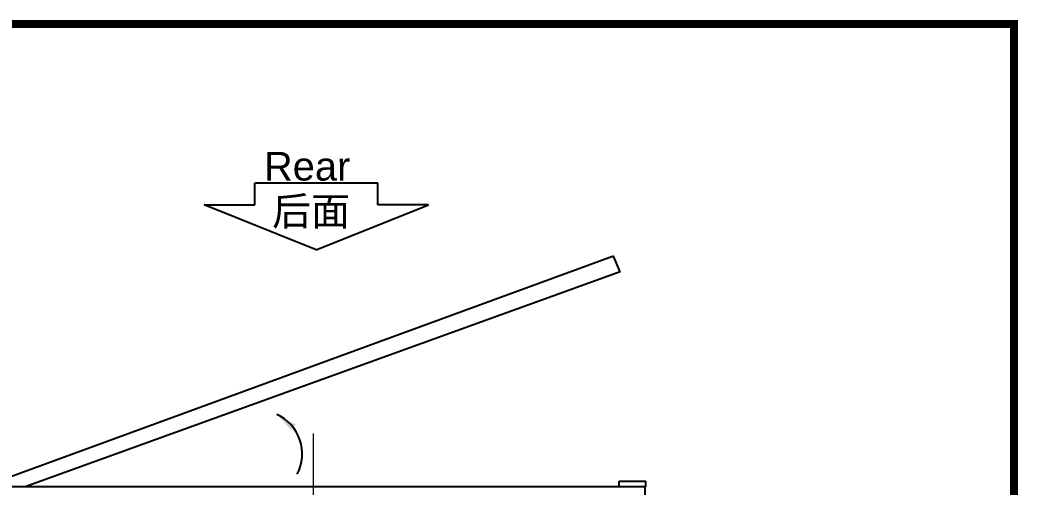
# Model space of a CAD drawing. Extents: x 81444 to 119867, y -54538 to -28747.
# Drawn here: x 84426 to 85615, y -38724 to -38168 of the extents above; entities that cross this region are included whole.
import ezdxf
from ezdxf.enums import TextEntityAlignment as Align
from ezdxf.lldxf.tags import DXFTag

# ---------------------------------------------------------------- set-up
doc = ezdxf.new("R2010")
doc.units = 0
doc.header["$LTSCALE"] = 100
doc.header["$MEASUREMENT"] = 0
for name, color, linetype in [('PANEL', 7, 'Continuous'), ('PARTS', 6, 'Continuous'), ('t', 1, 'Continuous')]:
    doc.layers.add(name, color=color, linetype=linetype)
doc.styles.add('HZ', font='arial.ttf', dxfattribs={"width": 0.7})
doc.styles.get("Standard").update_dxf_attribs({"font": ''})
doc.styles.get('Standard').set_extended_font_data('SimSun')
tags = doc.linetypes.add('CENTER', pattern=[2, 1.25, -0.25, 0.25, -0.25]).pattern_tags.tags
tags[10:11] = [DXFTag(74, 4), DXFTag(75, 0), DXFTag(340, '0'), DXFTag(46, 1.0), DXFTag(50, 0.0), DXFTag(44, 0.0), DXFTag(45, 0.0)]
tags[8:9] = [DXFTag(74, 4), DXFTag(75, 0), DXFTag(340, '0'), DXFTag(46, 1.0), DXFTag(50, 0.0), DXFTag(44, 0.0), DXFTag(45, 0.0)]
tags[6:7] = [DXFTag(74, 4), DXFTag(75, 0), DXFTag(340, '0'), DXFTag(46, 1.0), DXFTag(50, 0.0), DXFTag(44, 0.0), DXFTag(45, 0.0)]
tags[4:5] = [DXFTag(74, 4), DXFTag(75, 0), DXFTag(340, '0'), DXFTag(46, 1.0), DXFTag(50, 0.0), DXFTag(44, 0.0), DXFTag(45, 0.0)]
tags = doc.linetypes.add('HIDDEN', pattern=[0.375, 0.25, -0.125]).pattern_tags.tags
tags[6:7] = [DXFTag(74, 4), DXFTag(75, 0), DXFTag(340, '0'), DXFTag(46, 1.0), DXFTag(50, 0.0), DXFTag(44, 0.0), DXFTag(45, 0.0)]
tags[4:5] = [DXFTag(74, 4), DXFTag(75, 0), DXFTag(340, '0'), DXFTag(46, 1.0), DXFTag(50, 0.0), DXFTag(44, 0.0), DXFTag(45, 0.0)]

# ---------------------------------------------------------------- blocks, each defined once
blk = doc.blocks.new('图框')
at = {"layer": 't', "color": 7, "const_width": 9.62}
blk.add_lwpolyline([(4115.6, -3151.6), (4115.6, 0), (0, 0), (0, -3151.6)], close=True, dxfattribs=at)
at = {"color": 7, "flags": 8}
for tag, p, height in [('DWG.NAME:', (1381.6, -2910.4), 25), ('PROJECTNAME：', (3339.1, -2913.1), 25), ('PROJECTNAME:', (3125.5, -2912.8), 24), ('DWG.NO.:', (3128.2, -3030.4), 24), ('图纸编号', (3315.4, -3052.4), 24), ('FILENO.:', (3128.7, -3106.1), 24), ('文档号', (3317.7, -3124.1), 24)]:
    blk.add_attdef(tag, p, '', height=height, dxfattribs=at)
for tag, p in [('图纸名称:', (1377.8, -2965.9)), ('项目名称：', (3121.6, -2984.3)), ('项目名称：', (3325, -2984.3))]:
    blk.add_attdef(tag, text='', height=25, dxfattribs=at).set_placement(p, align=Align.BOTTOM_LEFT)
for tag, height, p in [('RENLIU', 24, (698.2, -2950.4)), ('SHUFENWANG', 24, (885.8, -2950.4)), ('FANGHOU', 24, (1069.7, -2950.4)), ('DANDANLI', 24, (1250, -2950.4)), ('A', 23, (59.9, -2974.9)), ('设计时间', 23, (213.9, -2974.9)), ('刘仁', 23, (698.2, -3002.2)), ('王姝芬', 23, (885.8, -3002.2)), ('侯方', 23, (1069.7, -3002.2)), ('李丹丹', 23, (1250, -3002.2)), ('#10STATIONONTROLCABINETCOVER', 30, (1777.9, -3017.2)), ('PAGEXOFX', 24, (3953.7, -3039.1)), ('REV.', 24, (59.4, -3063)), ('DATE', 24, (208.9, -3063)), ('DESCRIPTION', 24, (451.7, -3063)), ('PREPARED', 24, (698.2, -3063)), ('CHECKED', 24, (885.8, -3063)), ('SIGNED', 24, (1069.7, -3063)), ('APPROVED', 24, (1250, -3063)), ('图纸名称', 30, (1777.9, -3094.7)), ('第几页共几页', 24, (3953.7, -3114.1))]:
    blk.add_attdef(tag, text='', height=height, dxfattribs=at).set_placement(p, align=Align.MIDDLE)
at = {"color": 7, "width": 0.8, "flags": 8}
blk.add_attdef('HANGZHOUHOLLYSYSAUTOMATIONCO.,LTD.', text='', height=24, dxfattribs=at).set_placement((2770.1, -3045.7), align=Align.MIDDLE)

msp = doc.modelspace()

# ---------------------------------------------------------------- linework, layer by layer
at = {"color": 1, "linetype": 'CENTER', "lineweight": 20}
msp.add_line((84775.6, -39604.1), (84775.6, -38660.2), dxfattribs=at)
at = {"color": 7, "linetype": 'Continuous'}
for p, q in [((85170.1, -38723.8), (84382.7, -38723.8)), ((85139.4, -38716.8), (85171.4, -38716.8)), ((85139.4, -38723.8), (85139.4, -38716.8)), ((85170.1, -38723.8), (85170.1, -38742.3)), ((85171.4, -38723.8), (85171.4, -38716.8))]:
    msp.add_line(p, q, dxfattribs=at)
at = {"layer": 'PANEL', "linetype": 'HIDDEN'}
for p, q in [((85133, -38449.2), (84381.7, -38723.8)), ((85140.8, -38467.7), (85133, -38449.2)), ((85140.8, -38467.7), (84432, -38723.8))]:
    msp.add_line(p, q, dxfattribs=at)
at = {"layer": 'PANEL'}
msp.add_arc((84710.7, -38684.4), 51.5, 332.1889, 65.7191, dxfattribs=at)
at = {"layer": 'PANEL', "color": 0, "linetype": 'ByBlock'}
msp.add_solid([(84754.2, -38649.4), (84749.1, -38656), (84732, -38637.2)], dxfattribs=at)
at = {"layer": 'PARTS', "color": 7}
for p, q in [((84852.2, -38362.1), (84705.5, -38362.1)), ((84705.5, -38387.9), (84705.5, -38362.1)), ((84852.2, -38387.9), (84852.2, -38362.1)), ((84778.8, -38441.3), (84645.2, -38387.9)), ((84645.2, -38387.9), (84705.5, -38387.9)), ((84778.8, -38441.3), (84912.5, -38387.9)), ((84912.5, -38387.9), (84852.2, -38387.9))]:
    msp.add_line(p, q, dxfattribs=at)

# ---------------------------------------------------------------- block references
at = {"color": 1}
msp.add_blockref('图框', (81494.1, -38172.7), dxfattribs=at)

# ---------------------------------------------------------------- texts
at = {"color": 7, "style": 'HZ'}
for s, p in [('Rear', (84716.5, -38359)), ('后面', (84726.3, -38412.4))]:
    msp.add_text(s, height=34, dxfattribs=at).set_placement(p)

doc.saveas('drawing.dxf')
